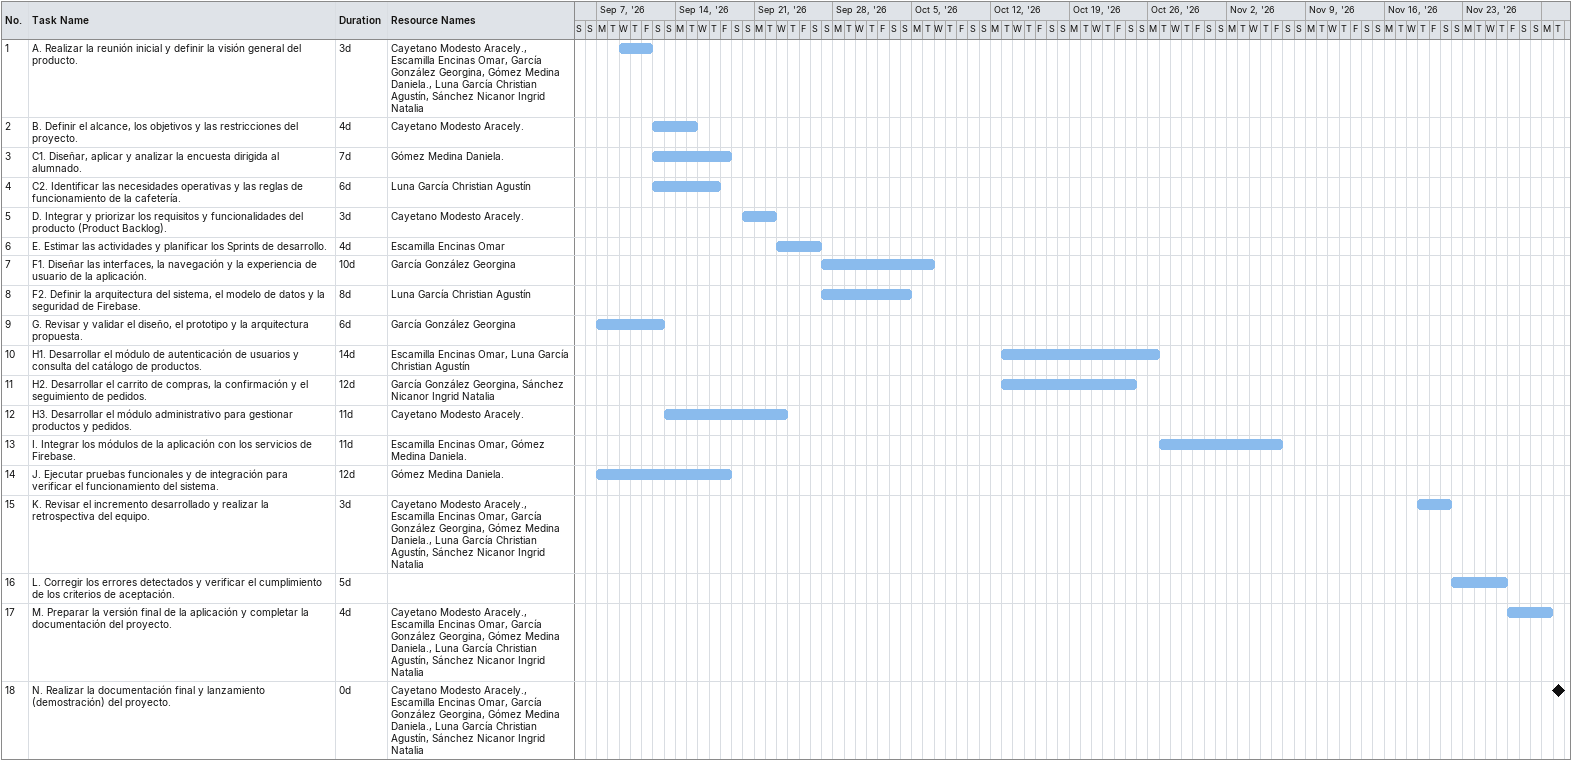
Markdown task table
| ID | Task | Duration | Start | Finish | Resources |
|---|---|---|---|---|---|
| 1 | A. Realizar la reunión inicial y definir la visión general del producto. | 3d | 2026-09-09 | 2026-09-11 | Cayetano Modesto Aracely., Escamilla Encinas Omar, García González Georgina, Gómez Medina Daniela., Luna García Christian Agustín, Sánchez Nicanor Ingrid Natalia |
| 2 | B. Definir el alcance, los objetivos y las restricciones del proyecto. | 4d | 2026-09-12 | 2026-09-15 | Cayetano Modesto Aracely. |
| 3 | C1. Diseñar, aplicar y analizar la encuesta dirigida al alumnado. | 7d | 2026-09-12 | 2026-09-18 | Gómez Medina Daniela. |
| 4 | C2. Identificar las necesidades operativas y las reglas de funcionamiento de la cafetería. | 6d | 2026-09-12 | 2026-09-17 | Luna García Christian Agustín |
| 5 | D. Integrar y priorizar los requisitos y funcionalidades del producto (Product Backlog). | 3d | 2026-09-20 | 2026-09-22 | Cayetano Modesto Aracely. |
| 6 | E. Estimar las actividades y planificar los Sprints de desarrollo. | 4d | 2026-09-23 | 2026-09-26 | Escamilla Encinas Omar |
| 7 | F1. Diseñar las interfaces, la navegación y la experiencia de usuario de la aplicación. | 10d | 2026-09-27 | 2026-10-06 | García González Georgina |
| 8 | F2. Definir la arquitectura del sistema, el modelo de datos y la seguridad de Firebase. | 8d | 2026-09-27 | 2026-10-04 | Luna García Christian Agustín |
| 9 | G. Revisar y validar el diseño, el prototipo y la arquitectura propuesta. | 6d | 2026-09-07 | 2026-09-12 | García González Georgina |
| 10 | H1. Desarrollar el módulo de autenticación de usuarios y consulta del catálogo de productos. | 14d | 2026-10-13 | 2026-10-26 | Escamilla Encinas Omar, Luna García Christian Agustín |
| 11 | H2. Desarrollar el carrito de compras, la confirmación y el seguimiento de pedidos. | 12d | 2026-10-13 | 2026-10-24 | García González Georgina, Sánchez Nicanor Ingrid Natalia |
| 12 | H3. Desarrollar el módulo administrativo para gestionar productos y pedidos. | 11d | 2026-09-13 | 2026-09-23 | Cayetano Modesto Aracely. |
| 13 | I. Integrar los módulos de la aplicación con los servicios de Firebase. | 11d | 2026-10-27 | 2026-11-06 | Escamilla Encinas Omar, Gómez Medina Daniela. |
| 14 | J. Ejecutar pruebas funcionales y de integración para verificar el funcionamiento del sistema. | 12d | 2026-09-07 | 2026-09-18 | Gómez Medina Daniela. |
| 15 | K. Revisar el incremento desarrollado y realizar la retrospectiva del equipo. | 3d | 2026-11-19 | 2026-11-21 | Cayetano Modesto Aracely., Escamilla Encinas Omar, García González Georgina, Gómez Medina Daniela., Luna García Christian Agustín, Sánchez Nicanor Ingrid Natalia |
| 16 | L. Corregir los errores detectados y verificar el cumplimiento de los criterios de aceptación. | 5d | 2026-11-22 | 2026-11-26 |  |
| 17 | M. Preparar la versión final de la aplicación y completar la documentación del proyecto. | 4d | 2026-11-27 | 2026-11-30 | Cayetano Modesto Aracely., Escamilla Encinas Omar, García González Georgina, Gómez Medina Daniela., Luna García Christian Agustín, Sánchez Nicanor Ingrid Natalia |
| 18 | N. Realizar la documentación final y lanzamiento (demostración) del proyecto. | 0d | 2026-12-01 | 2026-12-01 | Cayetano Modesto Aracely., Escamilla Encinas Omar, García González Georgina, Gómez Medina Daniela., Luna García Christian Agustín, Sánchez Nicanor Ingrid Natalia |
